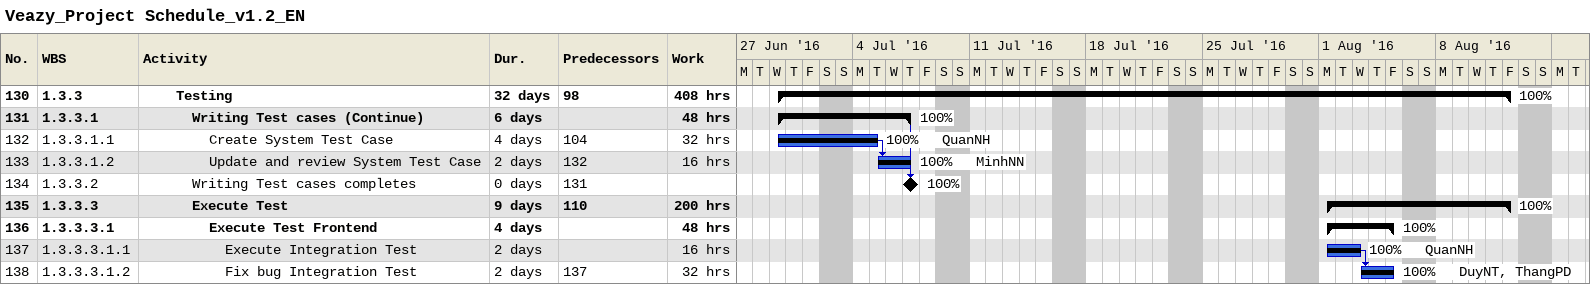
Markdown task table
Veazy_Project Schedule_v1.2_EN

| ID | WBS | Task | Duration | Start | Finish | Predecessors | Resources | % complete | Work (h) |
|---|---|---|---|---|---|---|---|---|---|
| 130 | 1.3.3 | **Testing** | 32d | 2016-06-29 | 2016-08-12 | 98 |  | 100 | 408 |
| 131 | 1.3.3.1 | **Writing Test cases (Continue)** | 6d | 2016-06-29 | 2016-07-07 |  |  | 100 | 48 |
| 132 | 1.3.3.1.1 | Create System Test Case | 4d | 2016-06-29 | 2016-07-05 | 104 | QuanNH | 100 | 32 |
| 133 | 1.3.3.1.2 | Update and review System Test Case | 2d | 2016-07-05 | 2016-07-07 | 132 | MinhNN | 100 | 16 |
| 134 | 1.3.3.2 | Writing Test cases completes | 0d | 2016-07-07 | 2016-07-07 | 131 |  | 100 |  |
| 135 | 1.3.3.3 | **Execute Test** | 9d | 2016-08-01 | 2016-08-12 | 110 |  | 100 | 200 |
| 136 | 1.3.3.3.1 | **Execute Test Frontend** | 4d | 2016-08-01 | 2016-08-05 |  |  | 100 | 48 |
| 137 | 1.3.3.3.1.1 | Execute Integration Test | 2d | 2016-08-01 | 2016-08-03 |  | QuanNH | 100 | 16 |
| 138 | 1.3.3.3.1.2 | Fix bug Integration Test | 2d | 2016-08-03 | 2016-08-05 | 137 | DuyNT, ThangPD | 100 | 32 |
